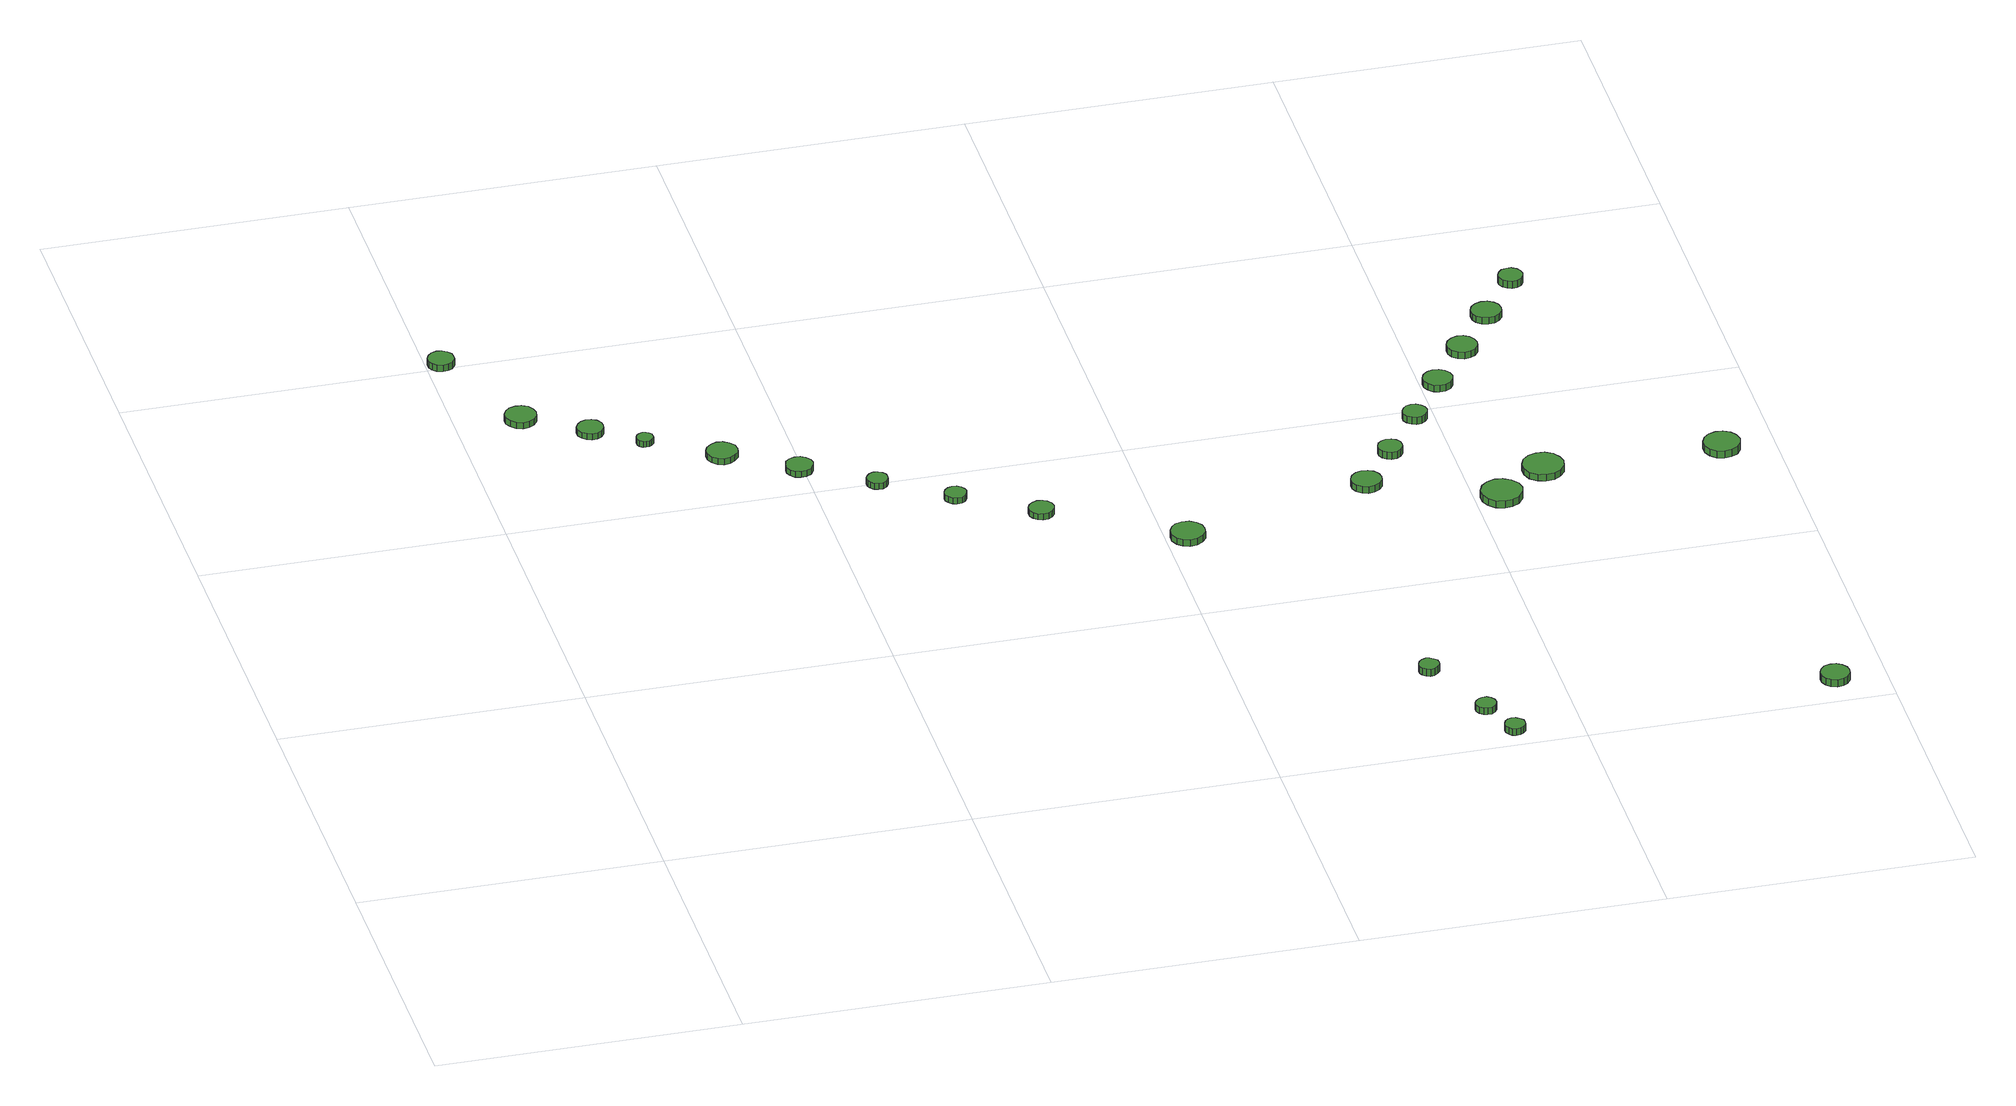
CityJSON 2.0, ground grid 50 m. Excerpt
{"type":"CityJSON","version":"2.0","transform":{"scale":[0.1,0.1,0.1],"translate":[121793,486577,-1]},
"CityObjects":{
"tree1":{"type":"SolitaryVegetationObject","attributes":{"function":"something"},"geometry":[{"type":"MultiSurface","lod":"1","boundaries":[[[0,1,2,3,4,5,6,7,8,9,10,11,12,13,14]],[[15,16,17,18,19,20,21,22,23,24,25,26,27,28,29]],[[0,29,28,1]],[[1,28,27,2]],[[2,27,26,3]],[[3,26,25,4]],[[4,25,24,5]],[[5,24,23,6]],[[6,23,22,7]],[[7,22,21,8]],[[8,21,20,9]],[[9,20,19,10]],[[10,19,18,11]],[[11,18,17,12]],[[12,17,16,13]],[[13,16,15,14]],[[14,15,29,0]]]}]},
"tree2":{"type":"SolitaryVegetationObject","attributes":{"function":"something"},"geometry":[{"type":"MultiSurface","lod":"1","boundaries":[[[30,31,32,33,34,35,36,37,38,39,40,41,42,43,44]],[[45,46,47,48,49,50,51,52,53,54,55,56,57,58,59]],[[30,59,58,31]],[[31,58,57,32]],[[32,57,56,33]],[[33,56,55,34]],[[34,55,54,35]],[[35,54,53,36]],[[36,53,52,37]],[[37,52,51,38]],[[38,51,50,39]],[[39,50,49,40]],[[40,49,48,41]],[[41,48,47,42]],[[42,47,46,43]],[[43,46,45,44]],[[44,45,59,30]]]}]},
"tree3":{"type":"SolitaryVegetationObject","attributes":{"function":"something"},"geometry":[{"type":"MultiSurface","lod":"1","boundaries":[[[60,61,62,63,64,65,66,67,68,69,70,71,72,73,74]],[[75,76,77,78,79,80,81,82,83,84,85,86,87,88,89]],[[60,89,88,61]],[[61,88,87,62]],[[62,87,86,63]],[[63,86,85,64]],[[64,85,84,65]],[[65,84,83,66]],[[66,83,82,67]],[[67,82,81,68]],[[68,81,80,69]],[[69,80,79,70]],[[70,79,78,71]],[[71,78,77,72]],[[72,77,76,73]],[[73,76,75,74]],[[74,75,89,60]]]}]},
"tree4":{"type":"SolitaryVegetationObject","attributes":{"function":"something"},"geometry":[{"type":"MultiSurface","lod":"1","boundaries":[[[90,91,92,93,94,95,96,97,98,99,100,101,102,103,104]],[[105,106,107,108,109,110,111,112,113,114,115,116,117,118,119]],[[90,119,118,91]],[[91,118,117,92]],[[92,117,116,93]],[[93,116,115,94]],[[94,115,114,95]],[[95,114,113,96]],[[96,113,112,97]],[[97,112,111,98]],[[98,111,110,99]],[[99,110,109,100]],[[100,109,108,101]],[[101,108,107,102]],[[102,107,106,103]],[[103,106,105,104]],[[104,105,119,90]]]}]},
"tree5":{"type":"SolitaryVegetationObject","attributes":{"function":"something"},"geometry":[{"type":"MultiSurface","lod":"1","boundaries":[[[120,121,122,123,124,125,126,127,128,129,130,131,132,133,134]],[[135,136,137,138,139,140,141,142,143,144,145,146,147,148,149]],[[120,149,148,121]],[[121,148,147,122]],[[122,147,146,123]],[[123,146,145,124]],[[124,145,144,125]],[[125,144,143,126]],[[126,143,142,127]],[[127,142,141,128]],[[128,141,140,129]],[[129,140,139,130]],[[130,139,138,131]],[[131,138,137,132]],[[132,137,136,133]],[[133,136,135,134]],[[134,135,149,120]]]}]},
"tree6":{"type":"SolitaryVegetationObject","attributes":{"function":"something"},"geometry":[{"type":"MultiSurface","lod":"1","boundaries":[[[150,151,152,153,154,155,156,157,158,159,160,161,162,163,164]],[[165,166,167,168,169,170,171,172,173,174,175,176,177,178,179]],[[150,179,178,151]],[[151,178,177,152]],[[152,177,176,153]],[[153,176,175,154]],[[154,175,174,155]],[[155,174,173,156]],[[156,173,172,157]],[[157,172,171,158]],[[158,171,170,159]],[[159,170,169,160]],[[160,169,168,161]],[[161,168,167,162]],[[162,167,166,163]],[[163,166,165,164]],[[164,165,179,150]]]}]},
"tree7":{"type":"SolitaryVegetationObject","attributes":{"function":"something"},"geometry":[{"type":"MultiSurface","lod":"1","boundaries":[[[180,181,182,183,184,185,186,187,188,189,190,191,192,193,194]],[[195,196,197,198,199,200,201,202,203,204,205,206,207,208,209]],[[180,209,208,181]],[[181,208,207,182]],[[182,207,206,183]],[[183,206,205,184]],[[184,205,204,185]],[[185,204,203,186]],[[186,203,202,187]],[[187,202,201,188]],[[188,201,200,189]],[[189,200,199,190]],[[190,199,198,191]],[[191,198,197,192]],[[192,197,196,193]],[[193,196,195,194]],[[194,195,209,180]]]}]},
"tree8":{"type":"SolitaryVegetationObject","attributes":{"function":"something"},"geometry":[{"type":"MultiSurface","lod":"1","boundaries":[[[210,211,212,213,214,215,216,217,218,219,220,221,222,223,224]],[[225,226,227,228,229,230,231,232,233,234,235,236,237,238,239]],[[210,239,238,211]],[[211,238,237,212]],[[212,237,236,213]],[[213,236,235,214]],[[214,235,234,215]],[[215,234,233,216]],[[216,233,232,217]],[[217,232,231,218]],[[218,231,230,219]],[[219,230,229,220]],[[220,229,228,221]],[[221,228,227,222]],[[222,227,226,223]],[[223,226,225,224]],[[224,225,239,210]]]}]},
"tree9":{"type":"SolitaryVegetationObject","attributes":{"function":"something"},"geometry":[{"type":"MultiSurface","lod":"1","boundaries":[[[240,241,242,243,244,245,246,247,248,249,250,251,252,253,254]],[[255,256,257,258,259,260,261,262,263,264,265,266,267,268,269]],[[240,269,268,241]],[[241,268,267,242]],[[242,267,266,243]],[[243,266,265,244]],[[244,265,264,245]],[[245,264,263,246]],[[246,263,262,247]],[[247,262,261,248]],[[248,261,260,249]],[[249,260,259,250]],[[250,259,258,251]],[[251,258,257,252]],[[252,257,256,253]],[[253,256,255,254]],[[254,255,269,240]]]}]},
"tree10":{"type":"SolitaryVegetationObject","attributes":{"function":"something"},"geometry":[{"type":"MultiSurface","lod":"1","boundaries":[[[270,271,272,273,274,275,276,277,278,279,280,281,282,283,284]],[[285,286,287,288,289,290,291,292,293,294,295,296,297,298,299]],[[270,299,298,271]],[[271,298,297,272]],[[272,297,296,273]],[[273,296,295,274]],[[274,295,294,275]],[[275,294,293,276]],[[276,293,292,277]],[[277,292,291,278]],[[278,291,290,279]],[[279,290,289,280]],[[280,289,288,281]],[[281,288,287,282]],[[282,287,286,283]],[[283,286,285,284]],[[284,285,299,270]]]}]},
"tree11":{"type":"SolitaryVegetationObject","attributes":{"function":"something"},"geometry":[{"type":"MultiSurface","lod":"1","boundaries":[[[300,301,302,303,304,305,306,307,308,309,310,311,312,313,314]],[[315,316,317,318,319,320,321,322,323,324,325,326,327,328,329]],[[300,329,328,301]],[[301,328,327,302]],[[302,327,326,303]],[[303,326,325,304]],[[304,325,324,305]],[[305,324,323,306]],[[306,323,322,307]],[[307,322,321,308]],[[308,321,320,309]],[[309,320,319,310]],[[310,319,318,311]],[[311,318,317,312]],[[312,317,316,313]],[[313,316,315,314]],[[314,315,329,300]]]}]},
"tree12":{"type":"SolitaryVegetationObject","attributes":{"function":"something"},"geometry":[{"type":"MultiSurface","lod":"1","boundaries":[[[330,331,332,333,334,335,336,337,338,339,340,341,342,343,344]],[[345,346,347,348,349,350,351,352,353,354,355,356,357,358,359]],[[330,359,358,331]],[[331,358,357,332]],[[332,357,356,333]],[[333,356,355,334]],[[334,355,354,335]],[[335,354,353,336]],[[336,353,352,337]],[[337,352,351,338]],[[338,351,350,339]],[[339,350,349,340]],[[340,349,348,341]],[[341,348,347,342]],[[342,347,346,343]],[[343,346,345,344]],[[344,345,359,330]]]}]},
"tree13":{"type":"SolitaryVegetationObject","attributes":{"function":"something"},"geometry":[{"type":"MultiSurface","lod":"1","boundaries":[[[360,361,362,363,364,365,366,367,368,369,370,371,372,373,374]],[[375,376,377,378,379,380,381,382,383,384,385,386,387,388,389]],[[360,389,388,361]],[[361,388,387,362]],[[362,387,386,363]],[[363,386,385,364]],[[364,385,384,365]],[[365,384,383,366]],[[366,383,382,367]],[[367,382,381,368]],[[368,381,380,369]],[[369,380,379,370]],[[370,379,378,371]],[[371,378,377,372]],[[372,377,376,373]],[[373,376,375,374]],[[374,375,389,360]]]}]},
"tree14":{"type":"SolitaryVegetationObject","attributes":{"function":"something"},"geometry":[{"type":"MultiSurface","lod":"1","boundaries":[[[390,391,392,393,394,395,396,397,398,399,400,401,402,403,404]],[[405,406,407,408,409,410,411,412,413,414,415,416,417,418,419]],[[390,419,418,391]],[[391,418,417,392]],[[392,417,416,393]],[[393,416,415,394]],[[394,415,414,395]],[[395,414,413,396]],[[396,413,412,397]],[[397,412,411,398]],[[398,411,410,399]],[[399,410,409,400]],[[400,409,408,401]],[[401,408,407,402]],[[402,407,406,403]],[[403,406,405,404]],[[404,405,419,390]]]}]},
"tree15":{"type":"SolitaryVegetationObject","attributes":{"function":"something"},"geometry":[{"type":"MultiSurface","lod":"1","boundaries":[[[420,421,422,423,424,425,426,427,428,429,430,431,432,433,434]],[[435,436,437,438,439,440,441,442,443,444,445,446,447,448,449]],[[420,449,448,421]],[[421,448,447,422]],[[422,447,446,423]],[[423,446,445,424]],[[424,445,444,425]],[[425,444,443,426]],[[426,443,442,427]],[[427,442,441,428]],[[428,441,440,429]],[[429,440,439,430]],[[430,439,438,431]],[[431,438,437,432]],[[432,437,436,433]],[[433,436,435,434]],[[434,435,449,420]]]}]},
"tree16":{"type":"SolitaryVegetationObject","attributes":{"function":"something"},"geometry":[{"type":"MultiSurface","lod":"1","boundaries":[[[450,451,452,453,454,455,456,457,458,459,460,461,462,463,464]],[[465,466,467,468,469,470,471,472,473,474,475,476,477,478,479]],[[450,479,478,451]],[[451,478,477,452]],[[452,477,476,453]],[[453,476,475,454]],[[454,475,474,455]],[[455,474,473,456]],[[456,473,472,457]],[[457,472,471,458]],[[458,471,470,459]],[[459,470,469,460]],[[460,469,468,461]],[[461,468,467,462]],[[462,467,466,463]],[[463,466,465,464]],[[464,465,479,450]]]}]},
"tree17":{"type":"SolitaryVegetationObject","attributes":{"function":"something"},"geometry":[{"type":"MultiSurface","lod":"1","boundaries":[[[480,481,482,483,484,485,486,487,488,489,490,491,492,493,494]],[[495,496,497,498,499,500,501,502,503,504,505,506,507,508,509]],[[480,509,508,481]],[[481,508,507,482]],[[482,507,506,483]],[[483,506,505,484]],[[484,505,504,485]],[[485,504,503,486]],[[486,503,502,487]],[[487,502,501,488]],[[488,501,500,489]],[[489,500,499,490]],[[490,499,498,491]],[[491,498,497,492]],[[492,497,496,493]],[[493,496,495,494]],[[494,495,509,480]]]}]},
"tree18":{"type":"SolitaryVegetationObject","attributes":{"function":"something"},"geometry":[{"type":"MultiSurface","lod":"1","boundaries":[[[510,511,512,513,514,515,516,517,518,519,520,521,522,523,524]],[[525,526,527,528,529,530,531,532,533,534,535,536,537,538,539]],[[510,539,538,511]],[[511,538,537,512]],[[512,537,536,513]],[[513,536,535,514]],[[514,535,534,515]],[[515,534,533,516]],[[516,533,532,517]],[[517,532,531,518]],[[518,531,530,519]],[[519,530,529,520]],[[520,529,528,521]],[[521,528,527,522]],[[522,527,526,523]],[[523,526,525,524]],[[524,525,539,510]]]}]},
"tree19":{"type":"SolitaryVegetationObject","attributes":{"function":"something"},"geometry":[{"type":"MultiSurface","lod":"1","boundaries":[[[540,541,542,543,544,545,546,547,548,549,550,551,552,553,554]],[[555,556,557,558,559,560,561,562,563,564,565,566,567,568,569]],[[540,569,568,541]],[[541,568,567,542]],[[542,567,566,543]],[[543,566,565,544]],[[544,565,564,545]],[[545,564,563,546]],[[546,563,562,547]],[[547,562,561,548]],[[548,561,560,549]],[[549,560,559,550]],[[550,559,558,551]],[[551,558,557,552]],[[552,557,556,553]],[[553,556,555,554]],[[554,555,569,540]]]}]},
"tree20":{"type":"SolitaryVegetationObject","attributes":{"function":"something"},"geometry":[{"type":"MultiSurface","lod":"1","boundaries":[[[570,571,572,573,574,575,576,577,578,579,580,581,582,583,584]],[[585,586,587,588,589,590,591,592,593,594,595,596,597,598,599]],[[570,599,598,571]],[[571,598,597,572]],[[572,597,596,573]],[[573,596,595,574]],[[574,595,594,575]],[[575,594,593,576]],[[576,593,592,577]],[[577,592,591,578]],[[578,591,590,579]],[[579,590,589,580]],[[580,589,588,581]],[[581,588,587,582]],[[582,587,586,583]],[[583,586,585,584]],[[584,585,599,570]]]}]},
"tree21":{"type":"SolitaryVegetationObject","attributes":{"function":"something"},"geometry":[{"type":"MultiSurface","lod":"1","boundaries":[[[600,601,602,603,604,605,606,607,608,609,610,611,612,613,614]],[[615,616,617,618,619,620,621,622,623,624,625,626,627,628,629]],[[600,629,628,601]],[[601,628,627,602]],[[602,627,626,603]],[[603,626,625,604]],[[604,625,624,605]],[[605,624,623,606]],[[606,623,622,607]],[[607,622,621,608]],[[608,621,620,609]],[[609,620,619,610]],[[610,619,618,611]],[[611,618,617,612]],[[612,617,616,613]],[[613,616,615,614]],[[614,615,629,600]]]}]},
"tree22":{"type":"SolitaryVegetationObject","attributes":{"function":"something"},"geometry":[{"type":"MultiSurface","lod":"1","boundaries":[[[630,631,632,633,634,635,636,637,638,639,640,641,642,643,644]],[[645,646,647,648,649,650,651,652,653,654,655,656,657,658,659]],[[630,659,658,631]],[[631,658,657,632]],[[632,657,656,633]],[[633,656,655,634]],[[634,655,654,635]],[[635,654,653,636]],[[636,653,652,637]],[[637,652,651,638]],[[638,651,650,639]],[[639,650,649,640]],[[640,649,648,641]],[[641,648,647,642]],[[642,647,646,643]],[[643,646,645,644]],[[644,645,659,630]]]}]},
"tree23":{"type":"SolitaryVegetationObject","attributes":{"function":"something"},"geometry":[{"type":"MultiSurface","lod":"1","boundaries":[[[660,661,662,663,664,665,666,667,668,669,670,671,672,673,674]],[[675,676,677,678,679,680,681,682,683,684,685,686,687,688,689]],[[660,689,688,661]],[[661,688,687,662]],[[662,687,686,663]],[[663,686,685,664]],[[664,685,684,665]],[[665,684,683,666]],[[666,683,682,667]],[[667,682,681,668]],[[668,681,680,669]],[[669,680,679,670]],[[670,679,678,671]],[[671,678,677,672]],[[672,677,676,673]],[[673,676,675,674]],[[674,675,689,660]]]}]},
"tree24":{"type":"SolitaryVegetationObject","attributes":{"function":"something"},"geometry":[{"type":"MultiSurface","lod":"1","boundaries":[[[690,691,692,693,694,695,696,697,698,699,700,701,702,703,704]],[[705,706,707,708,709,710,711,712,713,714,715,716,717,718,719]],[[690,719,718,691]],[[691,718,717,692]],[[692,717,716,693]],[[693,716,715,694]],[[694,715,714,695]],[[695,714,713,696]],[[696,713,712,697]],[[697,712,711,698]],[[698,711,710,699]],[[699,710,709,700]],[[700,709,708,701]],[[701,708,707,702]],[[702,707,706,703]],[[703,706,705,704]],[[704,705,719,690]]]}]}
},
"vertices":[
[45,1508,20],[44,1517,20],[38,1524,20],[31,1529,20],[22,1530,20],[13,1527,20],[7,1521,20],[3,1513,20],[3,1504,20],[7,1496,20],[13,1490,20],[22,1487,20],[31,1488,20],[38,1492,20],[44,1500,20],[44,1500,8],[38,1492,8],[31,1488,8],[22,1487,8],[13,1490,8],[7,1496,8],[3,1504,8],[3,1513,8],[7,1521,8],[13,1527,8],[22,1530,8],[31,1529,8],[38,1524,8],[44,1517,8],[45,1508,8],
[130,1318,19],[128,1328,19],[122,1337,19],[112,1342,19],[102,1343,19],[92,1340,19],[84,1333,19],[79,1323,19],[79,1312,19],[84,1303,19],[92,1295,19],[102,1292,19],[112,1293,19],[122,1299,19],[128,1307,19],[128,1307,8],[122,1299,8],[112,1293,8],[102,1292,8],[92,1295,8],[84,1303,8],[79,1312,8],[79,1323,8],[84,1333,8],[92,1340,8],[102,1343,8],[112,1342,8],[122,1337,8],[128,1328,8],[130,1318,8],
[223,1255,19],[221,1263,19],[216,1271,19],[208,1275,19],[199,1276,19],[191,1273,19],[184,1267,19],[180,1259,19],[180,1250,19],[184,1242,19],[191,1236,19],[199,1233,19],[208,1234,19],[216,1238,19],[221,1246,19],[221,1246,8],[216,1238,8],[208,1234,8],[199,1233,8],[191,1236,8],[184,1242,8],[180,1250,8],[180,1259,8],[184,1267,8],[191,1273,8],[199,1276,8],[208,1275,8],[216,1271,8],[221,1263,8],[223,1255,8],
[291,1204,19],[290,1210,19],[286,1214,19],[282,1217,19],[276,1218,19],[271,1216,19],[266,1212,19],[264,1207,19],[264,1201,19],[266,1196,19],[271,1192,19],[276,1191,19],[282,1191,19],[286,1194,19],[290,1199,19],[290,1199,8],[286,1194,8],[282,1191,8],[276,1191,8],[271,1192,8],[266,1196,8],[264,1201,8],[264,1207,8],[266,1212,8],[271,1216,8],[276,1218,8],[282,1217,8],[286,1214,8],[290,1210,8],[291,1204,8],
[410,1135,19],[408,1146,19],[401,1154,19],[392,1160,19],[382,1161,19],[372,1157,19],[364,1150,19],[360,1141,19],[360,1130,19],[364,1121,19],[372,1113,19],[382,1110,19],[392,1111,19],[401,1117,19],[408,1125,19],[408,1125,8],[401,1117,8],[392,1111,8],[382,1110,8],[372,1113,8],[364,1121,8],[360,1130,8],[360,1141,8],[364,1150,8],[372,1157,8],[382,1161,8],[392,1160,8],[401,1154,8],[408,1146,8],[410,1135,8],
[515,1066,19],[513,1075,19],[507,1082,19],[499,1087,19],[490,1088,19],[481,1085,19],[474,1079,19],[471,1070,19],[471,1061,19],[474,1053,19],[481,1046,19],[490,1044,19],[499,1045,19],[507,1049,19],[513,1057,19],[513,1057,8],[507,1049,8],[499,1045,8],[490,1044,8],[481,1046,8],[474,1053,8],[471,1061,8],[471,1070,8],[474,1079,8],[481,1085,8],[490,1088,8],[499,1087,8],[507,1082,8],[513,1075,8],[515,1066,8],
[618,996,19],[617,1003,19],[613,1009,19],[606,1013,19],[599,1014,19],[592,1011,19],[587,1006,19],[584,1000,19],[584,992,19],[587,986,19],[592,981,19],[599,979,19],[606,979,19],[613,983,19],[617,989,19],[617,989,8],[613,983,8],[606,979,8],[599,979,8],[592,981,8],[587,986,8],[584,992,8],[584,1000,8],[587,1006,8],[592,1011,8],[599,1014,8],[606,1013,8],[613,1009,8],[617,1003,8],[618,996,8],
[728,924,19],[726,931,19],[722,937,19],[716,941,19],[708,942,19],[701,940,19],[695,935,19],[692,928,19],[692,920,19],[695,914,19],[701,909,19],[708,906,19],[716,907,19],[722,911,19],[726,917,19],[726,917,8],[722,911,8],[716,907,8],[708,906,8],[701,909,8],[695,914,8],[692,920,8],[692,928,8],[695,935,8],[701,940,8],[708,942,8],[716,941,8],[722,937,8],[726,931,8],[728,924,8],
[850,848,19],[848,856,19],[843,863,19],[836,867,19],[827,868,19],[819,865,19],[813,860,19],[809,852,19],[809,843,19],[813,836,19],[819,830,19],[827,827,19],[836,828,19],[843,832,19],[848,839,19],[848,839,8],[843,832,8],[836,828,8],[827,827,8],[819,830,8],[813,836,8],[809,843,8],[809,852,8],[813,860,8],[819,865,8],[827,868,8],[836,867,8],[843,863,8],[848,856,8],[850,848,8],
[1060,713,26],[1058,724,26],[1051,733,26],[1041,739,26],[1029,740,26],[1018,737,26],[1010,729,26],[1005,719,26],[1005,707,26],[1010,696,26],[1018,689,26],[1029,685,26],[1041,686,26],[1051,692,26],[1058,701,26],[1058,701,14],[1051,692,14],[1041,686,14],[1029,685,14],[1018,689,14],[1010,696,14],[1005,707,14],[1005,719,14],[1010,729,14],[1018,737,14],[1029,740,14],[1041,739,14],[1051,733,14],[1058,724,14],[1060,713,14],
[1316,227,32],[1315,234,32],[1310,239,32],[1304,243,32],[1298,244,32],[1291,241,32],[1286,237,32],[1283,230,32],[1283,223,32],[1286,217,32],[1291,212,32],[1298,210,32],[1304,211,32],[1310,215,32],[1315,220,32],[1315,220,19],[1310,215,19],[1304,211,19],[1298,210,19],[1291,212,19],[1286,217,19],[1283,223,19],[1283,230,19],[1286,237,19],[1291,241,19],[1298,244,19],[1304,243,19],[1310,239,19],[1315,234,19],[1316,227,19],
[1376,97,29],[1374,104,29],[1370,110,29],[1364,114,29],[1357,114,29],[1351,112,29],[1345,107,29],[1342,101,29],[1342,94,29],[1345,88,29],[1351,83,29],[1357,81,29],[1364,81,29],[1370,85,29],[1374,91,29],[1374,91,17],[1370,85,17],[1364,81,17],[1357,81,17],[1351,83,17],[1345,88,17],[1342,94,17],[1342,101,17],[1345,107,17],[1351,112,17],[1357,114,17],[1364,114,17],[1370,110,17],[1374,104,17],[1376,97,17],
[1404,25,30],[1403,32,30],[1398,37,30],[1392,41,30],[1385,42,30],[1379,40,30],[1374,35,30],[1371,28,30],[1371,21,30],[1374,15,30],[1379,10,30],[1385,8,30],[1392,9,30],[1398,12,30],[1403,18,30],[1403,18,18],[1398,12,18],[1392,9,18],[1385,8,18],[1379,10,18],[1374,15,18],[1371,21,18],[1371,28,18],[1374,35,18],[1379,40,18],[1385,42,18],[1392,41,18],[1398,37,18],[1403,32,18],[1404,25,18],
[1366,787,29],[1364,797,29],[1358,806,29],[1349,811,29],[1339,812,29],[1329,809,29],[1321,802,29],[1317,793,29],[1317,782,29],[1321,773,29],[1329,766,29],[1339,763,29],[1349,764,29],[1358,769,29],[1364,777,29],[1364,777,17],[1358,769,17],[1349,764,17],[1339,763,17],[1329,766,17],[1321,773,17],[1317,782,17],[1317,793,17],[1321,802,17],[1329,809,17],[1339,812,17],[1349,811,17],[1358,806,17],[1364,797,17],[1366,787,17],
[1422,876,27],[1421,884,27],[1416,891,27],[1409,895,27],[1400,896,27],[1392,893,27],[1386,888,27],[1383,880,27],[1383,872,27],[1386,864,27],[1392,859,27],[1400,856,27],[1409,857,27],[1416,861,27],[1421,868,27],[1421,868,14],[1416,861,14],[1409,857,14],[1400,856,14],[1392,859,14],[1386,864,14],[1383,872,14],[1383,880,14],[1386,888,14],[1392,893,14],[1400,896,14],[1409,895,14],[1416,891,14],[1421,884,14],[1422,876,14],
[1572,699,31],[1569,713,31],[1560,724,31],[1548,731,31],[1535,733,31],[1521,728,31],[1511,719,31],[1505,706,31],[1505,692,31],[1511,680,31],[1521,670,31],[1535,666,31],[1548,668,31],[1560,674,31],[1569,686,31],[1569,686,18],[1560,674,18],[1548,668,18],[1535,666,18],[1521,670,18],[1511,680,18],[1505,692,18],[1505,706,18],[1511,719,18],[1521,728,18],[1535,733,18],[1548,731,18],[1560,724,18],[1569,713,18],[1572,699,18],
[1487,971,24],[1485,979,24],[1480,986,24],[1473,990,24],[1465,991,24],[1457,989,24],[1451,983,24],[1447,975,24],[1447,967,24],[1451,960,24],[1457,954,24],[1465,951,24],[1473,952,24],[1480,956,24],[1485,963,24],[1485,963,11],[1480,956,11],[1473,952,11],[1465,951,11],[1457,954,11],[1451,960,11],[1447,967,11],[1447,975,11],[1451,983,11],[1457,989,11],[1465,991,11],[1473,990,11],[1480,986,11],[1485,979,11],[1487,971,11],
[1551,1061,22],[1549,1071,22],[1543,1079,22],[1534,1084,22],[1524,1085,22],[1515,1082,22],[1507,1075,22],[1503,1066,22],[1503,1056,22],[1507,1047,22],[1515,1040,22],[1524,1037,22],[1534,1038,22],[1543,1043,22],[1549,1051,22],[1549,1051,10],[1543,1043,10],[1534,1038,10],[1524,1037,10],[1515,1040,10],[1507,1047,10],[1503,1056,10],[1503,1066,10],[1507,1075,10],[1515,1082,10],[1524,1085,10],[1534,1084,10],[1543,1079,10],[1549,1071,10],[1551,1061,10],
[1654,759,31],[1651,772,31],[1643,784,31],[1631,791,31],[1617,792,31],[1604,788,31],[1593,779,31],[1588,766,31],[1588,752,31],[1593,739,31],[1604,730,31],[1617,726,31],[1631,727,31],[1643,734,31],[1651,745,31],[1651,745,19],[1643,734,19],[1631,727,19],[1617,726,19],[1604,730,19],[1593,739,19],[1588,752,19],[1588,766,19],[1593,779,19],[1604,788,19],[1617,792,19],[1631,791,19],[1643,784,19],[1651,772,19],[1654,759,19],
[1614,1151,20],[1612,1161,20],[1606,1169,20],[1597,1175,20],[1587,1176,20],[1577,1172,20],[1569,1165,20],[1565,1156,20],[1565,1146,20],[1569,1136,20],[1577,1129,20],[1587,1126,20],[1597,1127,20],[1606,1132,20],[1612,1141,20],[1612,1141,8],[1606,1132,8],[1597,1127,8],[1587,1126,8],[1577,1129,8],[1569,1136,8],[1565,1146,8],[1565,1156,8],[1569,1165,8],[1577,1172,8],[1587,1176,8],[1597,1175,8],[1606,1169,8],[1612,1161,8],[1614,1151,8],
[1941,67,18],[1939,77,18],[1933,85,18],[1925,90,18],[1915,91,18],[1905,88,18],[1898,81,18],[1894,72,18],[1894,62,18],[1898,53,18],[1905,46,18],[1915,43,18],[1925,44,18],[1933,49,18],[1939,57,18],[1939,57,5],[1933,49,5],[1925,44,5],[1915,43,5],[1905,46,5],[1898,53,5],[1894,62,5],[1894,72,5],[1898,81,5],[1905,88,5],[1915,91,5],[1925,90,5],[1933,85,5],[1939,77,5],[1941,67,5],
[1676,1240,20],[1674,1251,20],[1668,1259,20],[1659,1264,20],[1649,1265,20],[1639,1262,20],[1631,1255,20],[1627,1246,20],[1627,1235,20],[1631,1226,20],[1639,1219,20],[1649,1216,20],[1659,1217,20],[1668,1222,20],[1674,1230,20],[1674,1230,8],[1668,1222,8],[1659,1217,8],[1649,1216,8],[1639,1219,8],[1631,1226,8],[1627,1235,8],[1627,1246,8],[1631,1255,8],[1639,1262,8],[1649,1265,8],[1659,1264,8],[1668,1259,8],[1674,1251,8],[1676,1240,8],
[1734,1331,20],[1732,1340,20],[1728,1346,20],[1720,1351,20],[1712,1351,20],[1704,1349,20],[1698,1343,20],[1694,1335,20],[1694,1327,20],[1698,1319,20],[1704,1314,20],[1712,1311,20],[1720,1312,20],[1728,1316,20],[1732,1323,20],[1732,1323,7],[1728,1316,7],[1720,1312,7],[1712,1311,7],[1704,1314,7],[1698,1319,7],[1694,1327,7],[1694,1335,7],[1698,1343,7],[1704,1349,7],[1712,1351,7],[1720,1351,7],[1728,1346,7],[1732,1340,7],[1734,1331,7],
[1941,761,26],[1938,774,26],[1931,784,26],[1920,790,26],[1908,791,26],[1896,787,26],[1887,779,26],[1882,768,26],[1882,755,26],[1887,744,26],[1896,735,26],[1908,732,26],[1920,733,26],[1931,739,26],[1938,749,26],[1938,749,13],[1931,739,13],[1920,733,13],[1908,732,13],[1896,735,13],[1887,744,13],[1882,755,13],[1882,768,13],[1887,779,13],[1896,787,13],[1908,791,13],[1920,790,13],[1931,784,13],[1938,774,13],[1941,761,13]
]}
